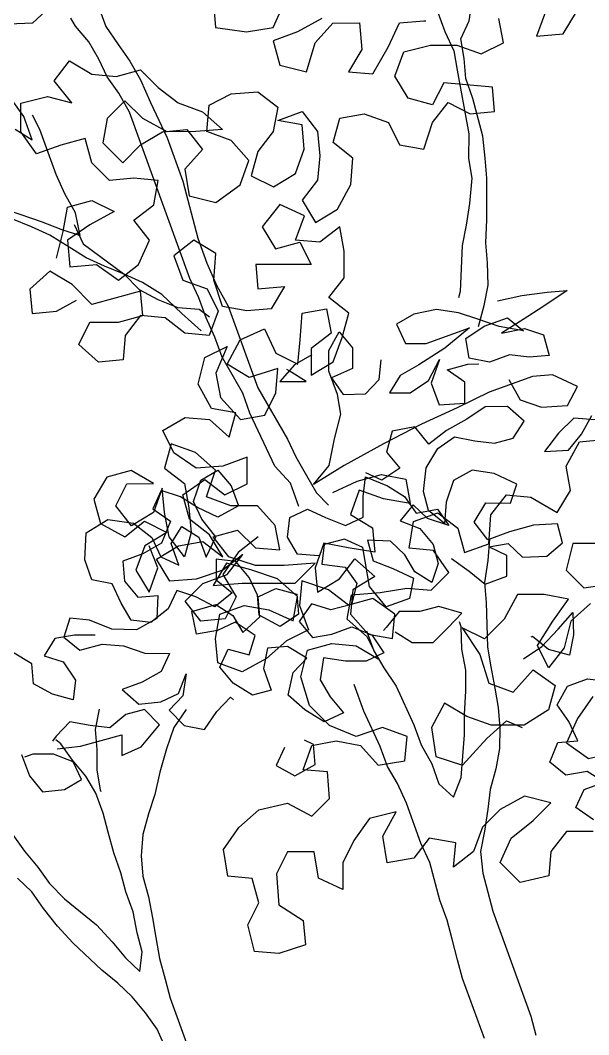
# Model space of a CAD drawing. Header units: millimetres. Extents: x 2622 to 2811, y 687 to 801.
# Drawn here: x 2709.485 to 2709.793, y 773.049 to 773.599 of the extents above; entities that cross this region are included whole.
import ezdxf

# ---------------------------------------------------------------- set-up
doc = ezdxf.new("R2010")
doc.units = ezdxf.units.MM
doc.layers.add('CHIOMA', color=94, linetype='Continuous')
doc.layers.add('tronco', color=36, linetype='Continuous')

msp = doc.modelspace()

# ---------------------------------------------------------------- linework, layer by layer
at = {"layer": 'CHIOMA'}
for p, q in [((2709.49147, 773.59804), (2709.50067, 773.6065)), ((2709.52713, 773.60689), (2709.53107, 773.59605)), ((2709.58946, 773.60862), (2709.59068, 773.5954)), ((2709.62193, 773.59542), (2709.62793, 773.60865)), ((2709.51464, 773.59622), (2709.51209, 773.60041)), ((2709.64837, 773.60026), (2709.63515, 773.59303)), ((2709.69044, 773.59789), (2709.70366, 773.5991)), ((2709.70366, 773.5991), (2709.70486, 773.59911)), ((2709.74694, 773.58712), (2709.74453, 773.60034)), ((2709.76977, 773.60397), (2709.76497, 773.59075)), ((2709.77939, 773.59196), (2709.7866, 773.60399)), ((2709.47841, 773.59739), (2709.49147, 773.59804)), ((2709.59068, 773.5954), (2709.60751, 773.59301)), ((2709.60751, 773.59301), (2709.62193, 773.59542)), ((2709.64477, 773.58703), (2709.65438, 773.59786)), ((2709.65438, 773.59786), (2709.6688, 773.59787)), ((2709.6688, 773.59787), (2709.67002, 773.58345)), ((2709.68444, 773.58466), (2709.69044, 773.59789)), ((2709.63515, 773.59303), (2709.62193, 773.58821)), ((2709.62193, 773.58821), (2709.62555, 773.57499)), ((2709.76497, 773.59075), (2709.77939, 773.59196)), ((2709.63998, 773.5714), (2709.64477, 773.58703)), ((2709.67002, 773.58345), (2709.66282, 773.57142)), ((2709.67604, 773.57023), (2709.68444, 773.58466)), ((2709.69286, 773.58227), (2709.70728, 773.58589)), ((2709.70728, 773.58589), (2709.7217, 773.5859)), ((2709.7217, 773.5859), (2709.73493, 773.5811)), ((2709.73493, 773.5811), (2709.74694, 773.58712)), ((2709.50295, 773.56647), (2709.51136, 773.57729)), ((2709.51136, 773.57729), (2709.52339, 773.57009)), ((2709.68806, 773.56904), (2709.69286, 773.58227)), ((2709.53661, 773.5689), (2709.54983, 773.57252)), ((2709.54983, 773.57252), (2709.55945, 773.56291)), ((2709.62555, 773.57499), (2709.63998, 773.5714)), ((2709.66282, 773.57142), (2709.67604, 773.57023)), ((2709.51258, 773.55446), (2709.50295, 773.56647)), ((2709.52339, 773.57009), (2709.53661, 773.5689)), ((2709.69529, 773.55703), (2709.68806, 773.56904)), ((2709.55945, 773.56291), (2709.57028, 773.55451)), ((2709.59912, 773.55934), (2709.61355, 773.56056)), ((2709.61355, 773.56056), (2709.62437, 773.55215)), ((2709.71451, 773.56546), (2709.70851, 773.55343)), ((2709.74096, 773.56308), (2709.71451, 773.56546)), ((2709.74217, 773.54986), (2709.74096, 773.56308)), ((2709.48643, 773.54711), (2709.4801, 773.55607)), ((2709.48494, 773.55443), (2709.49936, 773.55805)), ((2709.49936, 773.55805), (2709.51258, 773.55446)), ((2709.54143, 773.55568), (2709.53182, 773.54606)), ((2709.55105, 773.54608), (2709.54143, 773.55568)), ((2709.58711, 773.55332), (2709.59912, 773.55934)), ((2709.70851, 773.55343), (2709.69529, 773.55703)), ((2709.48495, 773.5388), (2709.48494, 773.55443)), ((2709.57028, 773.55451), (2709.5835, 773.54971)), ((2709.5835, 773.54971), (2709.59433, 773.54011)), ((2709.58592, 773.5389), (2709.58711, 773.55332)), ((2709.62437, 773.55215), (2709.62198, 773.53893)), ((2709.62438, 773.54494), (2709.6376, 773.54976)), ((2709.6376, 773.54976), (2709.64602, 773.53895)), ((2709.70852, 773.54382), (2709.71692, 773.55464)), ((2709.71692, 773.55464), (2709.72895, 773.54864)), ((2709.72895, 773.54864), (2709.74217, 773.54986)), ((2709.49102, 773.53446), (2709.48643, 773.54711)), ((2709.49513, 773.54004), (2709.49127, 773.54785)), ((2709.53182, 773.54606), (2709.52943, 773.53283)), ((2709.56428, 773.53888), (2709.55105, 773.54608)), ((2709.6376, 773.54255), (2709.62438, 773.54494)), ((2709.65444, 773.53295), (2709.65803, 773.54617)), ((2709.65803, 773.54617), (2709.67125, 773.54859)), ((2709.67125, 773.54859), (2709.68448, 773.54379)), ((2709.68448, 773.54379), (2709.6905, 773.53178)), ((2709.70372, 773.52939), (2709.70852, 773.54382)), ((2709.48174, 773.54029), (2709.49102, 773.53446)), ((2709.49338, 773.52679), (2709.48495, 773.5388)), ((2709.50399, 773.51563), (2709.49513, 773.54004)), ((2709.54987, 773.53165), (2709.56188, 773.53887)), ((2709.56188, 773.53887), (2709.5751, 773.54009)), ((2709.57991, 773.53889), (2709.56428, 773.53888)), ((2709.5751, 773.54009), (2709.58352, 773.52928)), ((2709.59433, 773.54011), (2709.57991, 773.53889)), ((2709.59915, 773.5341), (2709.58592, 773.5389)), ((2709.62198, 773.53893), (2709.61358, 773.5281)), ((2709.63882, 773.52933), (2709.6376, 773.54255)), ((2709.64602, 773.53895), (2709.64723, 773.52573)), ((2709.51981, 773.53523), (2709.50659, 773.53161)), ((2709.52343, 773.52201), (2709.51981, 773.53523)), ((2709.52943, 773.53283), (2709.54026, 773.52203)), ((2709.60877, 773.52329), (2709.59915, 773.5341)), ((2709.66526, 773.52455), (2709.65444, 773.53295)), ((2709.50659, 773.53161), (2709.49338, 773.52679)), ((2709.54026, 773.52203), (2709.54987, 773.53165)), ((2709.58352, 773.52928), (2709.57392, 773.51845)), ((2709.61358, 773.5281), (2709.60998, 773.51488)), ((2709.63402, 773.5161), (2709.63882, 773.52933)), ((2709.6905, 773.53178), (2709.70372, 773.52939)), ((2709.53305, 773.5124), (2709.52343, 773.52201)), ((2709.60398, 773.51006), (2709.60877, 773.52329)), ((2709.64723, 773.52573), (2709.64604, 773.51251)), ((2709.66408, 773.51012), (2709.66526, 773.52455)), ((2709.57392, 773.51845), (2709.57633, 773.50403)), ((2709.54628, 773.51362), (2709.53305, 773.5124)), ((2709.5595, 773.51243), (2709.54628, 773.51362)), ((2709.55711, 773.4992), (2709.5595, 773.51243)), ((2709.60998, 773.51488), (2709.62201, 773.50888)), ((2709.62201, 773.50888), (2709.63402, 773.5161)), ((2709.64604, 773.51251), (2709.63764, 773.50168)), ((2709.59076, 773.50044), (2709.60398, 773.51006)), ((2709.65688, 773.49689), (2709.66408, 773.51012)), ((2709.51023, 773.49796), (2709.52345, 773.50158)), ((2709.52345, 773.50158), (2709.53547, 773.49558)), ((2709.57633, 773.50403), (2709.59076, 773.50044)), ((2709.63764, 773.50168), (2709.64486, 773.48967)), ((2709.50784, 773.48473), (2709.51023, 773.49796)), ((2709.53547, 773.49558), (2709.52226, 773.48835)), ((2709.5463, 773.49078), (2709.55711, 773.4992)), ((2709.62562, 773.49927), (2709.61602, 773.48724)), ((2709.63885, 773.49327), (2709.62562, 773.49927)), ((2709.64486, 773.48967), (2709.65688, 773.49689)), ((2709.55472, 773.47997), (2709.5463, 773.49078)), ((2709.63405, 773.48004), (2709.63885, 773.49327)), ((2709.50424, 773.47031), (2709.50784, 773.48473)), ((2709.52226, 773.48835), (2709.51025, 773.47993)), ((2709.61602, 773.48724), (2709.62324, 773.47522)), ((2709.65809, 773.48728), (2709.64728, 773.47885)), ((2709.6605, 773.47406), (2709.65809, 773.48728)), ((2709.51025, 773.47993), (2709.51146, 773.46551)), ((2709.54872, 773.46674), (2709.55472, 773.47997)), ((2709.57876, 773.47999), (2709.56795, 773.47157)), ((2709.59079, 773.47279), (2709.57876, 773.47999)), ((2709.62324, 773.47522), (2709.63646, 773.47884)), ((2709.64728, 773.47885), (2709.63405, 773.48004)), ((2709.63646, 773.47884), (2709.64248, 773.46683)), ((2709.5896, 773.45837), (2709.59079, 773.47279)), ((2709.66052, 773.45963), (2709.6605, 773.47406)), ((2709.51146, 773.46551), (2709.52588, 773.46672)), ((2709.52588, 773.46672), (2709.53791, 773.45832)), ((2709.53791, 773.45832), (2709.54872, 773.46674)), ((2709.56795, 773.47157), (2709.57277, 773.45835)), ((2709.64248, 773.46683), (2709.61243, 773.4668)), ((2709.61243, 773.4668), (2709.61364, 773.45358)), ((2709.50065, 773.46309), (2709.48984, 773.45347)), ((2709.51267, 773.45589), (2709.50065, 773.46309)), ((2709.5235, 773.44508), (2709.51267, 773.45589)), ((2709.57277, 773.45835), (2709.586, 773.45355)), ((2709.59442, 773.44395), (2709.5896, 773.45837)), ((2709.65211, 773.44881), (2709.66052, 773.45963)), ((2709.48984, 773.45347), (2709.49105, 773.44024)), ((2709.54994, 773.45232), (2709.5235, 773.44508)), ((2709.55115, 773.4391), (2709.54994, 773.45232)), ((2709.586, 773.45355), (2709.59202, 773.44154)), ((2709.61364, 773.45358), (2709.62807, 773.45479)), ((2709.62807, 773.45479), (2709.62087, 773.44277)), ((2709.72347, 773.45207), (2709.72264, 773.44871)), ((2709.73644, 773.44451), (2709.73859, 773.45551)), ((2709.75699, 773.44992), (2709.77063, 773.4518)), ((2709.78155, 773.45269), (2709.7684, 773.44383)), ((2709.77063, 773.4518), (2709.78155, 773.45269)), ((2709.50427, 773.44146), (2709.51508, 773.44748)), ((2709.66294, 773.4404), (2709.65211, 773.44881)), ((2709.74368, 773.44713), (2709.75699, 773.44992)), ((2709.49105, 773.44024), (2709.50427, 773.44146)), ((2709.59202, 773.44154), (2709.58722, 773.42831)), ((2709.60764, 773.44155), (2709.59442, 773.44395)), ((2709.62087, 773.44277), (2709.60764, 773.44155)), ((2709.63651, 773.42595), (2709.6377, 773.44038)), ((2709.6377, 773.44038), (2709.65092, 773.4428)), ((2709.65092, 773.4428), (2709.65333, 773.42958)), ((2709.65934, 773.42718), (2709.66294, 773.4404)), ((2709.69824, 773.43985), (2709.68895, 773.43443)), ((2709.71065, 773.4423), (2709.69824, 773.43985)), ((2709.72256, 773.44049), (2709.71065, 773.4423)), ((2709.73299, 773.43711), (2709.72256, 773.44049)), ((2709.7334, 773.43317), (2709.73644, 773.44451)), ((2709.7684, 773.44383), (2709.75764, 773.43685)), ((2709.51631, 773.42344), (2709.52231, 773.43547)), ((2709.52231, 773.43547), (2709.53793, 773.43548)), ((2709.53793, 773.43548), (2709.55115, 773.4391)), ((2709.54995, 773.4391), (2709.54155, 773.42827)), ((2709.56317, 773.43791), (2709.54995, 773.4391)), ((2709.574, 773.4295), (2709.56317, 773.43791)), ((2709.68895, 773.43443), (2709.69379, 773.42391)), ((2709.74465, 773.43316), (2709.73299, 773.43711)), ((2709.73644, 773.43325), (2709.74909, 773.43784)), ((2709.75764, 773.43685), (2709.74596, 773.42955)), ((2709.74909, 773.43784), (2709.7578, 773.43077)), ((2709.54155, 773.42827), (2709.54036, 773.41505)), ((2709.58722, 773.42831), (2709.574, 773.4295)), ((2709.60405, 773.42592), (2709.61727, 773.43195)), ((2709.61727, 773.43195), (2709.62329, 773.41873)), ((2709.65333, 773.42958), (2709.64252, 773.42115)), ((2709.65222, 773.42008), (2709.65773, 773.43026)), ((2709.65773, 773.43026), (2709.66495, 773.42163)), ((2709.70505, 773.42391), (2709.72855, 773.43243)), ((2709.72855, 773.43243), (2709.71515, 773.42143)), ((2709.72657, 773.4266), (2709.73644, 773.43325)), ((2709.7578, 773.43077), (2709.74465, 773.43316)), ((2709.74596, 773.42955), (2709.75837, 773.43201)), ((2709.75837, 773.43201), (2709.7688, 773.42863)), ((2709.7688, 773.42863), (2709.77184, 773.41746)), ((2709.52713, 773.41383), (2709.51631, 773.42344)), ((2709.59685, 773.4127), (2709.60405, 773.42592)), ((2709.63532, 773.41273), (2709.63651, 773.42595)), ((2709.65455, 773.41395), (2709.65934, 773.42718)), ((2709.69379, 773.42391), (2709.70505, 773.42391)), ((2709.72837, 773.416), (2709.72657, 773.4266)), ((2709.58483, 773.41629), (2709.59684, 773.42231)), ((2709.59684, 773.42231), (2709.59085, 773.40788)), ((2709.62329, 773.41873), (2709.63532, 773.41273)), ((2709.64285, 773.4177), (2709.63356, 773.41228)), ((2709.64252, 773.42115), (2709.64253, 773.40673)), ((2709.65221, 773.40882), (2709.65222, 773.42008)), ((2709.66495, 773.42163), (2709.66495, 773.41037)), ((2709.71515, 773.42143), (2709.7011, 773.41224)), ((2709.75023, 773.4178), (2709.73938, 773.41386)), ((2709.76091, 773.41656), (2709.75023, 773.4178)), ((2709.77184, 773.41746), (2709.76091, 773.41656)), ((2709.54036, 773.41505), (2709.52713, 773.41383)), ((2709.58124, 773.40186), (2709.58483, 773.41629)), ((2709.60888, 773.40549), (2709.59685, 773.4127)), ((2709.63356, 773.41228), (2709.62559, 773.40325)), ((2709.64253, 773.40673), (2709.65455, 773.41395)), ((2709.6794, 773.40437), (2709.68064, 773.41505)), ((2709.7011, 773.41224), (2709.69091, 773.4065)), ((2709.70619, 773.40386), (2709.71227, 773.41527)), ((2709.71227, 773.41527), (2709.70775, 773.40238)), ((2709.71638, 773.4096), (2709.72755, 773.41264)), ((2709.72755, 773.41264), (2709.73363, 773.4128)), ((2709.73938, 773.41386), (2709.72837, 773.416)), ((2709.59085, 773.40788), (2709.59326, 773.39466)), ((2709.6245, 773.41032), (2709.60888, 773.40549)), ((2709.62331, 773.39709), (2709.6245, 773.41032)), ((2709.63061, 773.40916), (2709.62937, 773.40974)), ((2709.63989, 773.40332), (2709.63061, 773.40916)), ((2709.6568, 773.39617), (2709.65221, 773.40882)), ((2709.66495, 773.41037), (2709.65352, 773.40521)), ((2709.69091, 773.4065), (2709.68507, 773.39722)), ((2709.72598, 773.40286), (2709.71638, 773.4096)), ((2709.77364, 773.40686), (2709.76271, 773.40596)), ((2709.78719, 773.40052), (2709.77364, 773.40686)), ((2709.58846, 773.38865), (2709.58124, 773.40186)), ((2709.62559, 773.40325), (2709.63989, 773.40332)), ((2709.65352, 773.40521), (2709.65984, 773.39625)), ((2709.672, 773.39657), (2709.6794, 773.40437)), ((2709.69632, 773.39721), (2709.70619, 773.40386)), ((2709.70775, 773.40238), (2709.71201, 773.39063)), ((2709.72598, 773.3916), (2709.72598, 773.40286)), ((2709.76271, 773.40596), (2709.73921, 773.39743)), ((2709.74997, 773.40441), (2709.75605, 773.39331)), ((2709.61731, 773.38507), (2709.62331, 773.39709)), ((2709.65861, 773.38557), (2709.6568, 773.39617)), ((2709.65984, 773.39625), (2709.672, 773.39657)), ((2709.68507, 773.39722), (2709.69632, 773.39721)), ((2709.73921, 773.39743), (2709.72179, 773.38906)), ((2709.78168, 773.39034), (2709.78719, 773.40052)), ((2709.59326, 773.39466), (2709.60409, 773.38265)), ((2709.71201, 773.39063), (2709.72598, 773.3916)), ((2709.74914, 773.38978), (2709.73698, 773.38946)), ((2709.75818, 773.38181), (2709.74914, 773.38978)), ((2709.75605, 773.39331), (2709.76771, 773.38936)), ((2709.76771, 773.38936), (2709.78168, 773.39034)), ((2709.60168, 773.38626), (2709.58846, 773.38865)), ((2709.59809, 773.37303), (2709.60168, 773.38626)), ((2709.60409, 773.38265), (2709.61731, 773.38507)), ((2709.72179, 773.38906), (2709.70256, 773.38004)), ((2709.73698, 773.38946), (2709.72712, 773.38281)), ((2709.78939, 773.37472), (2709.7949, 773.38491)), ((2709.56203, 773.3766), (2709.57404, 773.38383)), ((2709.57404, 773.38383), (2709.58726, 773.38264)), ((2709.58726, 773.38264), (2709.59809, 773.37303)), ((2709.70256, 773.38004), (2709.68185, 773.36945)), ((2709.69894, 773.37872), (2709.68653, 773.37627)), ((2709.70649, 773.36919), (2709.69894, 773.37872)), ((2709.72712, 773.38281), (2709.71603, 773.37674)), ((2709.75234, 773.37253), (2709.75818, 773.38181)), ((2709.78521, 773.38343), (2709.7769, 773.37531)), ((2709.79679, 773.38252), (2709.78521, 773.38343)), ((2709.56805, 773.36459), (2709.56203, 773.3766)), ((2709.68653, 773.37627), (2709.68349, 773.36493)), ((2709.71603, 773.37674), (2709.70649, 773.36919)), ((2709.71142, 773.36688), (2709.72038, 773.37321)), ((2709.72038, 773.37321), (2709.73139, 773.37106)), ((2709.7769, 773.37531), (2709.76926, 773.36537)), ((2709.78232, 773.36602), (2709.78939, 773.37472)), ((2709.5665, 773.36948), (2709.5629, 773.35625)), ((2709.57973, 773.36468), (2709.5665, 773.36948)), ((2709.73139, 773.37106), (2709.74207, 773.36982)), ((2709.74207, 773.36982), (2709.75234, 773.37253)), ((2709.78102, 773.35734), (2709.78822, 773.37057)), ((2709.78822, 773.37057), (2709.80144, 773.37178)), ((2709.58008, 773.35619), (2709.56805, 773.36459)), ((2709.59055, 773.35507), (2709.57973, 773.36468)), ((2709.60772, 773.36222), (2709.5945, 773.3574)), ((2709.60773, 773.3478), (2709.60772, 773.36222)), ((2709.68349, 773.36493), (2709.69071, 773.3563)), ((2709.70501, 773.35637), (2709.71142, 773.36688)), ((2709.76926, 773.36537), (2709.78232, 773.36602)), ((2709.5945, 773.3574), (2709.58008, 773.35619)), ((2709.78343, 773.34412), (2709.78102, 773.35734)), ((2709.53166, 773.35141), (2709.52446, 773.33939)), ((2709.54488, 773.35503), (2709.53166, 773.35141)), ((2709.5569, 773.34783), (2709.54488, 773.35503)), ((2709.5629, 773.35625), (2709.57373, 773.34785)), ((2709.58259, 773.34979), (2709.59188, 773.35521)), ((2709.58576, 773.34065), (2709.59055, 773.35507)), ((2709.59188, 773.35521), (2709.5991, 773.34658)), ((2709.64002, 773.35222), (2709.64543, 773.34294)), ((2709.66749, 773.34913), (2709.68071, 773.35275)), ((2709.67074, 773.34087), (2709.67198, 773.35155)), ((2709.67198, 773.35155), (2709.68397, 773.34669)), ((2709.68085, 773.34965), (2709.67222, 773.35368)), ((2709.68071, 773.35275), (2709.69393, 773.35036)), ((2709.69071, 773.3563), (2709.68085, 773.34965)), ((2709.70352, 773.34356), (2709.70501, 773.35637)), ((2709.72998, 773.35521), (2709.71979, 773.34946)), ((2709.74189, 773.35339), (2709.72998, 773.35521)), ((2709.75421, 773.34763), (2709.74189, 773.35339)), ((2709.53648, 773.33579), (2709.54248, 773.34782)), ((2709.54248, 773.34782), (2709.5569, 773.34783)), ((2709.57288, 773.34175), (2709.58489, 773.35018)), ((2709.57373, 773.34785), (2709.57615, 773.33463)), ((2709.57864, 773.33813), (2709.58259, 773.34979)), ((2709.58489, 773.35018), (2709.59572, 773.34178)), ((2709.59572, 773.34178), (2709.60773, 773.3478)), ((2709.5991, 773.34658), (2709.60304, 773.33573)), ((2709.6359, 773.33538), (2709.63131, 773.34804)), ((2709.65427, 773.34311), (2709.66749, 773.34913)), ((2709.68397, 773.34669), (2709.69325, 773.34085)), ((2709.69393, 773.35036), (2709.69635, 773.33714)), ((2709.71979, 773.34946), (2709.71584, 773.3378)), ((2709.75084, 773.3372), (2709.75421, 773.34763)), ((2709.56114, 773.34406), (2709.55654, 773.3342)), ((2709.56171, 773.34543), (2709.55692, 773.3322)), ((2709.57157, 773.34068), (2709.56114, 773.34406)), ((2709.56293, 773.33221), (2709.56171, 773.34543)), ((2709.58085, 773.33484), (2709.57157, 773.34068)), ((2709.5765, 773.32854), (2709.57288, 773.34175)), ((2709.59898, 773.33585), (2709.58576, 773.34065)), ((2709.64543, 773.34294), (2709.652, 773.33611)), ((2709.66869, 773.34433), (2709.6639, 773.3311)), ((2709.68192, 773.33953), (2709.66869, 773.34433)), ((2709.67073, 773.32961), (2709.67074, 773.34087)), ((2709.69325, 773.34085), (2709.69957, 773.33189)), ((2709.70622, 773.33329), (2709.70352, 773.34356)), ((2709.74017, 773.33086), (2709.74858, 773.34168)), ((2709.74858, 773.34168), (2709.7618, 773.34049)), ((2709.7618, 773.34049), (2709.77623, 773.33209)), ((2709.77623, 773.33209), (2709.78343, 773.34412)), ((2709.52446, 773.33939), (2709.52807, 773.32617)), ((2709.5449, 773.32498), (2709.53648, 773.33579)), ((2709.57615, 773.33463), (2709.57736, 773.32141)), ((2709.58315, 773.32852), (2709.57864, 773.33813)), ((2709.59194, 773.32966), (2709.58085, 773.33484)), ((2709.60304, 773.33573), (2709.59194, 773.32966)), ((2709.61341, 773.33586), (2709.59898, 773.33585)), ((2709.62303, 773.32505), (2709.61341, 773.33586)), ((2709.69635, 773.33714), (2709.68192, 773.33953)), ((2709.69793, 773.33641), (2709.69086, 773.32771)), ((2709.70573, 773.32901), (2709.69793, 773.33641)), ((2709.71584, 773.3378), (2709.71493, 773.32622)), ((2709.73103, 773.32695), (2709.73745, 773.33746)), ((2709.73745, 773.33746), (2709.75084, 773.3372)), ((2709.55692, 773.3322), (2709.5449, 773.32498)), ((2709.55654, 773.3342), (2709.56614, 773.32746)), ((2709.56534, 773.31899), (2709.56293, 773.33221)), ((2709.62965, 773.31879), (2709.63088, 773.32947)), ((2709.63088, 773.32947), (2709.6405, 773.33398)), ((2709.6405, 773.33398), (2709.65036, 773.32938)), ((2709.65036, 773.32938), (2709.66112, 773.3251)), ((2709.66112, 773.3251), (2709.67073, 773.32961)), ((2709.6639, 773.3311), (2709.67592, 773.3239)), ((2709.69811, 773.32721), (2709.71132, 773.33203)), ((2709.69957, 773.33189), (2709.71107, 773.33402)), ((2709.71739, 773.32506), (2709.70573, 773.32901)), ((2709.71493, 773.32622), (2709.70622, 773.33329)), ((2709.71107, 773.33402), (2709.71739, 773.32506)), ((2709.71132, 773.33203), (2709.72215, 773.32363)), ((2709.73899, 773.31523), (2709.74017, 773.33086)), ((2709.52038, 773.32108), (2709.53205, 773.32838)), ((2709.52807, 773.32617), (2709.5413, 773.31897)), ((2709.53205, 773.32838), (2709.5461, 773.32632)), ((2709.5413, 773.31897), (2709.55211, 773.32739)), ((2709.5461, 773.32632), (2709.55603, 773.31867)), ((2709.55211, 773.32739), (2709.56414, 773.32139)), ((2709.56614, 773.32746), (2709.56129, 773.31547)), ((2709.56647, 773.3153), (2709.5723, 773.32458)), ((2709.5723, 773.32458), (2709.58158, 773.31874)), ((2709.58732, 773.32013), (2709.5765, 773.32854)), ((2709.5907, 773.31898), (2709.58315, 773.32852)), ((2709.62545, 773.31183), (2709.62303, 773.32505)), ((2709.67592, 773.3239), (2709.67714, 773.31068)), ((2709.69086, 773.32771), (2709.70162, 773.32343)), ((2709.69571, 773.31279), (2709.69811, 773.32721)), ((2709.72215, 773.32363), (2709.72577, 773.31041)), ((2709.73858, 773.31741), (2709.73103, 773.32695)), ((2709.76332, 773.32536), (2709.75033, 773.32168)), ((2709.77638, 773.32601), (2709.76332, 773.32536)), ((2709.77909, 773.31574), (2709.77638, 773.32601)), ((2709.51955, 773.30646), (2709.52038, 773.32108)), ((2709.56414, 773.32139), (2709.55213, 773.31417)), ((2709.55603, 773.31867), (2709.56087, 773.30815)), ((2709.57377, 773.30818), (2709.56534, 773.31899)), ((2709.57736, 773.32141), (2709.57377, 773.30818)), ((2709.58158, 773.31874), (2709.58552, 773.30789)), ((2709.58552, 773.30789), (2709.5907, 773.31898)), ((2709.59454, 773.30812), (2709.58732, 773.32013)), ((2709.58938, 773.31901), (2709.6026, 773.32263)), ((2709.59781, 773.3082), (2709.58938, 773.31901)), ((2709.6026, 773.32263), (2709.61223, 773.31302)), ((2709.61377, 773.31895), (2709.60296, 773.31053)), ((2709.63506, 773.30951), (2709.62965, 773.31879)), ((2709.70162, 773.32343), (2709.70884, 773.3148)), ((2709.75033, 773.32168), (2709.73858, 773.31741)), ((2709.55213, 773.31417), (2709.54733, 773.30094)), ((2709.56129, 773.31547), (2709.5511, 773.30972)), ((2709.55935, 773.30216), (2709.55453, 773.31417)), ((2709.55848, 773.30688), (2709.5705, 773.31411)), ((2709.57073, 773.30355), (2709.56647, 773.3153)), ((2709.5705, 773.31411), (2709.58372, 773.31652)), ((2709.58372, 773.31652), (2709.59454, 773.30812)), ((2709.61223, 773.31302), (2709.62545, 773.31183)), ((2709.64949, 773.31546), (2709.64469, 773.30223)), ((2709.64952, 773.31475), (2709.64829, 773.30407)), ((2709.66271, 773.31307), (2709.64949, 773.31546)), ((2709.6607, 773.31779), (2709.64952, 773.31475)), ((2709.67056, 773.31318), (2709.6607, 773.31779)), ((2709.67714, 773.31068), (2709.66271, 773.31307)), ((2709.67416, 773.29198), (2709.67056, 773.31318)), ((2709.67319, 773.3172), (2709.67622, 773.30603)), ((2709.68567, 773.31662), (2709.67319, 773.3172)), ((2709.69347, 773.30922), (2709.68567, 773.31662)), ((2709.70894, 773.3116), (2709.69571, 773.31279)), ((2709.70884, 773.3148), (2709.71155, 773.30453)), ((2709.72577, 773.31041), (2709.73899, 773.31523)), ((2709.73949, 773.31774), (2709.73858, 773.30615)), ((2709.73899, 773.31347), (2709.74959, 773.31527)), ((2709.74885, 773.30886), (2709.73899, 773.31347)), ((2709.74959, 773.31527), (2709.75739, 773.30787)), ((2709.77045, 773.30852), (2709.77909, 773.31574)), ((2709.78466, 773.31527), (2709.78107, 773.30084)), ((2709.80029, 773.31529), (2709.78466, 773.31527)), ((2709.5511, 773.30972), (2709.54025, 773.30579)), ((2709.56087, 773.30815), (2709.57073, 773.30355)), ((2709.60296, 773.31053), (2709.59455, 773.2985)), ((2709.60536, 773.30933), (2709.59455, 773.30091)), ((2709.59696, 773.2985), (2709.60536, 773.30933)), ((2709.61224, 773.30341), (2709.59781, 773.3082)), ((2709.64665, 773.30859), (2709.63506, 773.30951)), ((2709.65792, 773.29624), (2709.66632, 773.30706)), ((2709.66632, 773.30706), (2709.67715, 773.29746)), ((2709.69889, 773.29994), (2709.69347, 773.30922)), ((2709.71736, 773.29958), (2709.70894, 773.3116)), ((2709.71878, 773.30715), (2709.72839, 773.30041)), ((2709.74884, 773.2976), (2709.74885, 773.30886)), ((2709.75739, 773.30787), (2709.77045, 773.30852)), ((2709.52349, 773.29561), (2709.51955, 773.30646)), ((2709.54025, 773.30579), (2709.54115, 773.29486)), ((2709.55455, 773.28893), (2709.55935, 773.30216)), ((2709.56571, 773.29487), (2709.55848, 773.30688)), ((2709.59661, 773.30459), (2709.58941, 773.29257)), ((2709.59102, 773.30682), (2709.59102, 773.29557)), ((2709.6017, 773.30558), (2709.59102, 773.30682)), ((2709.60983, 773.301), (2709.59661, 773.30459)), ((2709.60893, 773.29695), (2709.6017, 773.30558)), ((2709.62786, 773.30342), (2709.61224, 773.30341)), ((2709.64469, 773.30464), (2709.62786, 773.30342)), ((2709.63388, 773.29381), (2709.64469, 773.30464)), ((2709.64469, 773.30223), (2709.64591, 773.28901)), ((2709.64829, 773.30407), (2709.6611, 773.30259)), ((2709.6611, 773.30259), (2709.66742, 773.29363)), ((2709.67622, 773.30603), (2709.68698, 773.30175)), ((2709.68698, 773.30175), (2709.69807, 773.29657)), ((2709.71155, 773.30453), (2709.70817, 773.2941)), ((2709.73858, 773.30615), (2709.73676, 773.29424)), ((2709.54733, 773.30094), (2709.55455, 773.28893)), ((2709.58013, 773.29608), (2709.56571, 773.29487)), ((2709.59455, 773.30091), (2709.58013, 773.29608)), ((2709.58374, 773.29368), (2709.59696, 773.2985)), ((2709.59455, 773.2985), (2709.60178, 773.28649)), ((2709.61344, 773.28734), (2709.60893, 773.29695)), ((2709.62426, 773.29621), (2709.60983, 773.301)), ((2709.63509, 773.2866), (2709.62426, 773.29621)), ((2709.64591, 773.28901), (2709.65792, 773.29624)), ((2709.67715, 773.29746), (2709.66514, 773.29023)), ((2709.69807, 773.29657), (2709.69592, 773.28556)), ((2709.70817, 773.2941), (2709.69889, 773.29994)), ((2709.70776, 773.28996), (2709.71736, 773.29958)), ((2709.72839, 773.30041), (2709.73709, 773.29334)), ((2709.73709, 773.29334), (2709.74884, 773.2976)), ((2709.78107, 773.30084), (2709.79069, 773.29124)), ((2709.53449, 773.29347), (2709.52349, 773.29561)), ((2709.53933, 773.28295), (2709.53449, 773.29347)), ((2709.54115, 773.29486), (2709.54837, 773.28623)), ((2709.57413, 773.28406), (2709.58374, 773.29368)), ((2709.58941, 773.29257), (2709.60503, 773.29378)), ((2709.59102, 773.29557), (2709.59972, 773.2885)), ((2709.60503, 773.29378), (2709.63388, 773.29381)), ((2709.61377, 773.28643), (2709.62338, 773.29095)), ((2709.62338, 773.29095), (2709.63472, 773.2879)), ((2709.63749, 773.29502), (2709.6363, 773.28179)), ((2709.65191, 773.29022), (2709.63749, 773.29502)), ((2709.66742, 773.29363), (2709.66437, 773.28229)), ((2709.68327, 773.28097), (2709.67416, 773.29198)), ((2709.68011, 773.28873), (2709.69453, 773.29115)), ((2709.69453, 773.29115), (2709.70776, 773.28996)), ((2709.73676, 773.29424), (2709.73766, 773.28332)), ((2709.79069, 773.29124), (2709.80752, 773.29366)), ((2709.54837, 773.28623), (2709.5593, 773.28712)), ((2709.5593, 773.28712), (2709.55872, 773.27464)), ((2709.56957, 773.28983), (2709.56496, 773.27997)), ((2709.58, 773.28645), (2709.56957, 773.28983)), ((2709.59019, 773.28094), (2709.58, 773.28645)), ((2709.59972, 773.2885), (2709.59019, 773.28094)), ((2709.60178, 773.28649), (2709.59578, 773.27446)), ((2709.61434, 773.27641), (2709.61344, 773.28734)), ((2709.61467, 773.27551), (2709.61377, 773.28643)), ((2709.6327, 773.27338), (2709.63509, 773.2866)), ((2709.63472, 773.2879), (2709.63562, 773.27697)), ((2709.66274, 773.28182), (2709.65191, 773.29022)), ((2709.66209, 773.27429), (2709.66449, 773.28751)), ((2709.67596, 773.28544), (2709.66274, 773.28182)), ((2709.66514, 773.29023), (2709.66395, 773.27701)), ((2709.66449, 773.28751), (2709.68011, 773.28873)), ((2709.68799, 773.27703), (2709.67596, 773.28544)), ((2709.69592, 773.28556), (2709.68327, 773.28097)), ((2709.75464, 773.2876), (2709.74744, 773.27437)), ((2709.76906, 773.28761), (2709.75464, 773.2876)), ((2709.78229, 773.28522), (2709.76906, 773.28761)), ((2709.77388, 773.27319), (2709.78229, 773.28522)), ((2709.54475, 773.27366), (2709.53933, 773.28295)), ((2709.56496, 773.27997), (2709.55543, 773.27242)), ((2709.58256, 773.27325), (2709.57413, 773.28406)), ((2709.57778, 773.27849), (2709.59076, 773.28218)), ((2709.59076, 773.28218), (2709.60004, 773.27634)), ((2709.59303, 773.27695), (2709.60625, 773.28177)), ((2709.60625, 773.28177), (2709.61947, 773.27937)), ((2709.64277, 773.28264), (2709.63603, 773.27303)), ((2709.6363, 773.28179), (2709.64112, 773.26857)), ((2709.6532, 773.27926), (2709.64277, 773.28264)), ((2709.66437, 773.28229), (2709.6532, 773.27926)), ((2709.71186, 773.28111), (2709.70159, 773.27841)), ((2709.72443, 773.27749), (2709.71186, 773.28111)), ((2709.79431, 773.28283), (2709.7835, 773.2732)), ((2709.51156, 773.27491), (2709.50819, 773.26448)), ((2709.52224, 773.27367), (2709.51156, 773.27491)), ((2709.55872, 773.27464), (2709.54762, 773.26856)), ((2709.58024, 773.26608), (2709.57778, 773.27849)), ((2709.59578, 773.27446), (2709.58256, 773.27325)), ((2709.59064, 773.26372), (2709.59303, 773.27695)), ((2709.60004, 773.27634), (2709.60546, 773.26705)), ((2709.60546, 773.26705), (2709.61467, 773.27551)), ((2709.62575, 773.27032), (2709.61434, 773.27641)), ((2709.61947, 773.27937), (2709.6327, 773.27338)), ((2709.63562, 773.27697), (2709.62575, 773.27032)), ((2709.67292, 773.26468), (2709.66209, 773.27429)), ((2709.66395, 773.27701), (2709.67357, 773.2662)), ((2709.69033, 773.27842), (2709.68326, 773.26971)), ((2709.6868, 773.26381), (2709.68799, 773.27703)), ((2709.70159, 773.27841), (2709.69033, 773.27842)), ((2709.71703, 773.26969), (2709.72443, 773.27749)), ((2709.74744, 773.27437), (2709.73663, 773.26354)), ((2709.77667, 773.26883), (2709.78465, 773.27786)), ((2709.78465, 773.27786), (2709.78497, 773.26571)), ((2709.53423, 773.26882), (2709.52224, 773.27367)), ((2709.54762, 773.26856), (2709.53423, 773.26882)), ((2709.55543, 773.27242), (2709.54475, 773.27366)), ((2709.60136, 773.27272), (2709.59174, 773.26821)), ((2709.6122, 773.2654), (2709.60136, 773.27272)), ((2709.64112, 773.26857), (2709.6291, 773.26255)), ((2709.63603, 773.27303), (2709.64325, 773.2644)), ((2709.65385, 773.2662), (2709.6647, 773.27013)), ((2709.6647, 773.27013), (2709.67546, 773.26586)), ((2709.68326, 773.26971), (2709.68178, 773.26815)), ((2709.70873, 773.26156), (2709.71703, 773.26969)), ((2709.72401, 773.27018), (2709.72303, 773.27289)), ((2709.7246, 773.26954), (2709.73423, 773.25512)), ((2709.73663, 773.26354), (2709.7246, 773.26954)), ((2709.76548, 773.25996), (2709.77388, 773.27319)), ((2709.76779, 773.25947), (2709.77667, 773.26883)), ((2709.7835, 773.2732), (2709.77991, 773.25877)), ((2709.50334, 773.26374), (2709.4975, 773.25446)), ((2709.51394, 773.26555), (2709.50334, 773.26374)), ((2709.50819, 773.26448), (2709.51689, 773.25741)), ((2709.52519, 773.26554), (2709.51394, 773.26555)), ((2709.59174, 773.26821), (2709.58024, 773.26608)), ((2709.59185, 773.2505), (2709.59064, 773.26372)), ((2709.60882, 773.25497), (2709.6122, 773.2654)), ((2709.64325, 773.2644), (2709.65385, 773.2662)), ((2709.67266, 773.26791), (2709.6766, 773.25706)), ((2709.67894, 773.25267), (2709.67292, 773.26468)), ((2709.67357, 773.2662), (2709.6868, 773.26381)), ((2709.67546, 773.26586), (2709.6821, 773.25599)), ((2709.68819, 773.26741), (2709.69747, 773.26157)), ((2709.76279, 773.26482), (2709.76188, 773.26449)), ((2709.77149, 773.25774), (2709.76279, 773.26482)), ((2709.78497, 773.26571), (2709.78283, 773.2547)), ((2709.51689, 773.25741), (2709.52897, 773.26077)), ((2709.52897, 773.26077), (2709.54055, 773.25986)), ((2709.54055, 773.25986), (2709.55222, 773.25591)), ((2709.59288, 773.24816), (2709.59748, 773.25802)), ((2709.59748, 773.25802), (2709.60882, 773.25497)), ((2709.61876, 773.25858), (2709.61662, 773.24757)), ((2709.6291, 773.26255), (2709.61829, 773.25293)), ((2709.62969, 773.25948), (2709.61876, 773.25858)), ((2709.6402, 773.25306), (2709.62969, 773.25948)), ((2709.63688, 773.24302), (2709.64047, 773.25744)), ((2709.64047, 773.25744), (2709.65369, 773.26106)), ((2709.65369, 773.26106), (2709.66692, 773.25987)), ((2709.66692, 773.25987), (2709.67894, 773.25267)), ((2709.69747, 773.26157), (2709.70873, 773.26156)), ((2709.75793, 773.25282), (2709.76779, 773.25947)), ((2709.7715, 773.24795), (2709.76548, 773.25996)), ((2709.78283, 773.2547), (2709.77149, 773.25774)), ((2709.77991, 773.25877), (2709.7715, 773.24795)), ((2709.49092, 773.25003), (2709.48041, 773.25645)), ((2709.4975, 773.25446), (2709.50793, 773.25109)), ((2709.55222, 773.25591), (2709.56561, 773.25565)), ((2709.56561, 773.25565), (2709.561, 773.2458)), ((2709.61829, 773.25293), (2709.60508, 773.2457)), ((2709.6328, 773.24526), (2709.6402, 773.25306)), ((2709.64932, 773.2533), (2709.64751, 773.24139)), ((2709.66123, 773.25149), (2709.64932, 773.2533)), ((2709.6821, 773.25599), (2709.67249, 773.25148)), ((2709.6766, 773.25706), (2709.68202, 773.24778)), ((2709.73423, 773.25512), (2709.73905, 773.2395)), ((2709.49182, 773.2391), (2709.49092, 773.25003)), ((2709.50793, 773.25109), (2709.51458, 773.24123)), ((2709.60508, 773.2457), (2709.59185, 773.2505)), ((2709.6001, 773.23953), (2709.59288, 773.24816)), ((2709.61662, 773.24757), (2709.62089, 773.23582)), ((2709.67249, 773.25148), (2709.66123, 773.25149)), ((2709.75228, 773.23471), (2709.76309, 773.24674)), ((2709.76309, 773.24674), (2709.77512, 773.23833)), ((2709.51458, 773.24123), (2709.51334, 773.23055)), ((2709.561, 773.2458), (2709.55081, 773.24005)), ((2709.57044, 773.23388), (2709.57472, 773.24464)), ((2709.57472, 773.24464), (2709.5729, 773.23273)), ((2709.63009, 773.23302), (2709.6328, 773.24526)), ((2709.6417, 773.22739), (2709.63688, 773.24302)), ((2709.64751, 773.24139), (2709.65292, 773.2321)), ((2709.78175, 773.23794), (2709.79259, 773.24188)), ((2709.79259, 773.24188), (2709.80327, 773.24064)), ((2709.502, 773.23359), (2709.49182, 773.2391)), ((2709.55081, 773.24005), (2709.53996, 773.23612)), ((2709.53996, 773.23612), (2709.54899, 773.22814)), ((2709.61061, 773.23312), (2709.6001, 773.23953)), ((2709.62089, 773.23582), (2709.61061, 773.23312)), ((2709.73905, 773.2395), (2709.75228, 773.23471)), ((2709.77512, 773.23833), (2709.77152, 773.22511)), ((2709.77624, 773.22775), (2709.78175, 773.23794)), ((2709.51334, 773.23055), (2709.502, 773.23359)), ((2709.56083, 773.22937), (2709.57044, 773.23388)), ((2709.5729, 773.23273), (2709.56551, 773.22493)), ((2709.59138, 773.22409), (2709.59878, 773.23189)), ((2709.59878, 773.23189), (2709.60034, 773.23041)), ((2709.63912, 773.22505), (2709.63009, 773.23302)), ((2709.65292, 773.2321), (2709.66015, 773.22347)), ((2709.79556, 773.23234), (2709.78715, 773.22031)), ((2709.52747, 773.22544), (2709.52532, 773.21444)), ((2709.55211, 773.22518), (2709.54184, 773.22248)), ((2709.54899, 773.22814), (2709.56083, 773.22937)), ((2709.56024, 773.21688), (2709.55211, 773.22518)), ((2709.56551, 773.22493), (2709.57363, 773.21663)), ((2709.57463, 773.22517), (2709.56788, 773.21556)), ((2709.64963, 773.21863), (2709.63912, 773.22505)), ((2709.65253, 773.21659), (2709.6417, 773.22739)), ((2709.71502, 773.22866), (2709.70782, 773.21543)), ((2709.72705, 773.22146), (2709.71502, 773.22866)), ((2709.77152, 773.22511), (2709.75831, 773.21668)), ((2709.78256, 773.2188), (2709.77624, 773.22775)), ((2709.54184, 773.22248), (2709.53321, 773.21525)), ((2709.58464, 773.21448), (2709.59138, 773.22409)), ((2709.66015, 773.22347), (2709.64963, 773.21863)), ((2709.74028, 773.21667), (2709.72705, 773.22146)), ((2709.73788, 773.20945), (2709.74869, 773.21908)), ((2709.74869, 773.21908), (2709.75711, 773.21548)), ((2709.78715, 773.22031), (2709.78115, 773.20709)), ((2709.51153, 773.21864), (2709.50413, 773.21084)), ((2709.52253, 773.21649), (2709.51153, 773.21864)), ((2709.53321, 773.21525), (2709.52253, 773.21649)), ((2709.52532, 773.21444), (2709.52622, 773.20351)), ((2709.55021, 773.20506), (2709.56024, 773.21688)), ((2709.56788, 773.21556), (2709.56393, 773.2039)), ((2709.57363, 773.21663), (2709.58464, 773.21448)), ((2709.66696, 773.21059), (2709.65253, 773.21659)), ((2709.68138, 773.21541), (2709.66696, 773.21059)), ((2709.69461, 773.21061), (2709.68138, 773.21541)), ((2709.70782, 773.21543), (2709.71024, 773.19981)), ((2709.75831, 773.21668), (2709.74028, 773.21667)), ((2709.7874, 773.20828), (2709.78256, 773.2188)), ((2709.50413, 773.21084), (2709.50207, 773.20804)), ((2709.50667, 773.20664), (2709.50388, 773.2087)), ((2709.51735, 773.2054), (2709.5397, 773.21147)), ((2709.5397, 773.21147), (2709.53969, 773.20022)), ((2709.64387, 773.20631), (2709.63894, 773.20862)), ((2709.64292, 773.20576), (2709.65614, 773.20817)), ((2709.65614, 773.20817), (2709.66937, 773.20578)), ((2709.69342, 773.19739), (2709.69461, 773.21061)), ((2709.72467, 773.19502), (2709.73788, 773.20945)), ((2709.77647, 773.20738), (2709.7874, 773.20828)), ((2709.50462, 773.20385), (2709.51735, 773.2054)), ((2709.51299, 773.19768), (2709.50667, 773.20664)), ((2709.52622, 773.20351), (2709.52621, 773.19225)), ((2709.53969, 773.20022), (2709.55021, 773.20506)), ((2709.6281, 773.20468), (2709.62349, 773.19482)), ((2709.63813, 773.19253), (2709.64292, 773.20576)), ((2709.64477, 773.19538), (2709.64387, 773.20631)), ((2709.66937, 773.20578), (2709.67899, 773.19497)), ((2709.77219, 773.19662), (2709.77647, 773.20738)), ((2709.78115, 773.20709), (2709.79318, 773.19868)), ((2709.48522, 773.20091), (2709.48949, 773.18916)), ((2709.4913, 773.20107), (2709.48678, 773.19943)), ((2709.50256, 773.20106), (2709.4913, 773.20107)), ((2709.51332, 773.19678), (2709.50256, 773.20106)), ((2709.52022, 773.18905), (2709.51299, 773.19768)), ((2709.67899, 773.19497), (2709.69342, 773.19739)), ((2709.71024, 773.19981), (2709.72467, 773.19502)), ((2709.79318, 773.19868), (2709.80881, 773.2023)), ((2709.51783, 773.18717), (2709.51332, 773.19678)), ((2709.62349, 773.19482), (2709.63367, 773.18931)), ((2709.63367, 773.18931), (2709.64477, 773.19538)), ((2709.65135, 773.19134), (2709.63813, 773.19253)), ((2709.7809, 773.18955), (2709.77219, 773.19662)), ((2709.7924, 773.19168), (2709.7809, 773.18955)), ((2709.80168, 773.18584), (2709.7924, 773.19168)), ((2709.48949, 773.18916), (2709.49671, 773.18052)), ((2709.50854, 773.18175), (2709.51783, 773.18717)), ((2709.65257, 773.17692), (2709.65135, 773.19134)), ((2709.49671, 773.18052), (2709.50854, 773.18175)), ((2709.78623, 773.17205), (2709.79083, 773.1819)), ((2709.79083, 773.1819), (2709.80168, 773.18584)), ((2709.64296, 773.16729), (2709.65257, 773.17692)), ((2709.75834, 773.17822), (2709.74513, 773.17099)), ((2709.77277, 773.17462), (2709.75834, 773.17822)), ((2709.6033, 773.16125), (2709.61411, 773.17087)), ((2709.61411, 773.17087), (2709.62973, 773.17449)), ((2709.62973, 773.17449), (2709.64296, 773.16729)), ((2709.68863, 773.16974), (2709.67421, 773.16612)), ((2709.68143, 773.15651), (2709.68863, 773.16974)), ((2709.74513, 773.17099), (2709.73552, 773.16137)), ((2709.76316, 773.165), (2709.77277, 773.17462)), ((2709.79583, 773.1653), (2709.78623, 773.17205)), ((2709.67421, 773.16612), (2709.66581, 773.15409)), ((2709.75115, 773.15537), (2709.76316, 773.165)), ((2709.5949, 773.14922), (2709.6033, 773.16125)), ((2709.73552, 773.16137), (2709.73072, 773.14814)), ((2709.7812, 773.15901), (2709.77279, 773.14818)), ((2709.79562, 773.15902), (2709.7812, 773.15901)), ((2709.66581, 773.15409), (2709.65981, 773.14207)), ((2709.68385, 773.14209), (2709.68143, 773.15651)), ((2709.70668, 773.15533), (2709.69827, 773.14451)), ((2709.7211, 773.15294), (2709.70668, 773.15533)), ((2709.71991, 773.13972), (2709.7211, 773.15294)), ((2709.74515, 773.14215), (2709.75115, 773.15537)), ((2709.59731, 773.1348), (2709.5949, 773.14922)), ((2709.62976, 773.14805), (2709.62376, 773.13602)), ((2709.64418, 773.14806), (2709.62976, 773.14805)), ((2709.6466, 773.13364), (2709.64418, 773.14806)), ((2709.73072, 773.14814), (2709.71991, 773.13972)), ((2709.77279, 773.14818), (2709.7716, 773.13496)), ((2709.65981, 773.14207), (2709.65982, 773.12764)), ((2709.69827, 773.14451), (2709.68385, 773.14209)), ((2709.75598, 773.13134), (2709.74515, 773.14215)), ((2709.61054, 773.13361), (2709.59731, 773.1348)), ((2709.61415, 773.12039), (2709.61054, 773.13361)), ((2709.62376, 773.13602), (2709.62497, 773.1192)), ((2709.65982, 773.12764), (2709.6466, 773.13364)), ((2709.7716, 773.13496), (2709.75598, 773.13134)), ((2709.60816, 773.10836), (2709.61415, 773.12039)), ((2709.62497, 773.1192), (2709.6382, 773.1108)), ((2709.6382, 773.1108), (2709.63942, 773.09757)), ((2709.61177, 773.09394), (2709.60816, 773.10836)), ((2709.625, 773.09275), (2709.61177, 773.09394)), ((2709.63942, 773.09757), (2709.625, 773.09275))]:
    msp.add_line(p, q, dxfattribs=at)
at = {"layer": 'tronco'}
for p, q in [((2709.72841, 773.59913), (2709.73022, 773.61104)), ((2709.71124, 773.60415), (2709.71518, 773.5933)), ((2709.7238, 773.58927), (2709.72841, 773.59913)), ((2709.52186, 773.58759), (2709.51464, 773.59622)), ((2709.53107, 773.59605), (2709.53771, 773.58618)), ((2709.71518, 773.5933), (2709.72002, 773.58279)), ((2709.7256, 773.57867), (2709.7238, 773.58927)), ((2709.52728, 773.5783), (2709.52186, 773.58759)), ((2709.53771, 773.58618), (2709.54404, 773.57723)), ((2709.72002, 773.58279), (2709.72182, 773.57219)), ((2709.53179, 773.56869), (2709.52728, 773.5783)), ((2709.54404, 773.57723), (2709.54978, 773.56703)), ((2709.7265, 773.56775), (2709.7256, 773.57867)), ((2709.72182, 773.57219), (2709.7282, 773.53768)), ((2709.53811, 773.55973), (2709.53179, 773.56869)), ((2709.54978, 773.56703), (2709.55528, 773.55471)), ((2709.73043, 773.5569), (2709.7265, 773.56775)), ((2709.54385, 773.54954), (2709.53811, 773.55973)), ((2709.73584, 773.53636), (2709.73043, 773.5569)), ((2709.57666, 773.45915), (2709.54385, 773.54954)), ((2709.55528, 773.55471), (2709.5643, 773.53548)), ((2709.5643, 773.53548), (2709.57283, 773.51198)), ((2709.7282, 773.53768), (2709.72795, 773.52429)), ((2709.73707, 773.52453), (2709.73584, 773.53636)), ((2709.72795, 773.52429), (2709.72975, 773.51369)), ((2709.73797, 773.5136), (2709.73707, 773.52453)), ((2709.50883, 773.50511), (2709.50399, 773.51563)), ((2709.57283, 773.51198), (2709.58095, 773.48116)), ((2709.72975, 773.51369), (2709.72859, 773.49997)), ((2709.73795, 773.49109), (2709.73797, 773.5136)), ((2709.46085, 773.50202), (2709.49584, 773.49017)), ((2709.51457, 773.49492), (2709.50883, 773.50511)), ((2709.72859, 773.49997), (2709.72678, 773.48806)), ((2709.51703, 773.48252), (2709.51457, 773.49492)), ((2709.49074, 773.4873), (2709.47998, 773.49158)), ((2709.49584, 773.49017), (2709.5066, 773.48589)), ((2709.73737, 773.4786), (2709.73795, 773.49109)), ((2709.5006, 773.48269), (2709.49074, 773.4873)), ((2709.5066, 773.48589), (2709.51703, 773.48252)), ((2709.51383, 773.48852), (2709.51867, 773.478)), ((2709.72678, 773.48806), (2709.72463, 773.47705)), ((2709.51111, 773.47628), (2709.5006, 773.48269)), ((2709.51867, 773.478), (2709.54101, 773.46155)), ((2709.58095, 773.48116), (2709.58587, 773.4676)), ((2709.73827, 773.46767), (2709.73737, 773.4786)), ((2709.52039, 773.47044), (2709.51111, 773.47628)), ((2709.72463, 773.47705), (2709.72347, 773.45207)), ((2709.53025, 773.46583), (2709.52039, 773.47044)), ((2709.58587, 773.4676), (2709.59136, 773.45528)), ((2709.73859, 773.45551), (2709.73827, 773.46767)), ((2709.54101, 773.46155), (2709.53025, 773.46583)), ((2709.54101, 773.46155), (2709.54913, 773.45325)), ((2709.55086, 773.45695), (2709.54101, 773.46155)), ((2709.56137, 773.45053), (2709.55086, 773.45695)), ((2709.5815, 773.44863), (2709.57666, 773.45915)), ((2709.54913, 773.45325), (2709.55932, 773.44774)), ((2709.57229, 773.44017), (2709.56137, 773.45053)), ((2709.59136, 773.45528), (2709.59744, 773.44418)), ((2709.55932, 773.44774), (2709.57008, 773.44346)), ((2709.58544, 773.43778), (2709.5815, 773.44863)), ((2709.57008, 773.44346), (2709.58166, 773.44255)), ((2709.58289, 773.43072), (2709.57229, 773.44017)), ((2709.58166, 773.44255), (2709.58725, 773.43844)), ((2709.59744, 773.44418), (2709.61351, 773.39989)), ((2709.59028, 773.42726), (2709.58544, 773.43778)), ((2709.59421, 773.41642), (2709.59028, 773.42726)), ((2709.59963, 773.40713), (2709.59421, 773.41642)), ((2709.60538, 773.39694), (2709.59963, 773.40713)), ((2709.60931, 773.38609), (2709.60538, 773.39694)), ((2709.61351, 773.39989), (2709.62976, 773.37203)), ((2709.62285, 773.35725), (2709.60931, 773.38609)), ((2709.65531, 773.3721), (2709.65861, 773.38557)), ((2709.62976, 773.37203), (2709.63427, 773.36241)), ((2709.65234, 773.35772), (2709.65531, 773.3721)), ((2709.68185, 773.36945), (2709.66056, 773.35763)), ((2709.63427, 773.36241), (2709.64002, 773.35222)), ((2709.63131, 773.34804), (2709.62285, 773.35725)), ((2709.64379, 773.34746), (2709.65234, 773.35772)), ((2709.66056, 773.35763), (2709.64379, 773.34746)), ((2709.73766, 773.28332), (2709.7383, 773.259)), ((2709.72433, 773.25802), (2709.72401, 773.27018)), ((2709.72646, 773.24652), (2709.72433, 773.25802)), ((2709.7383, 773.259), (2709.7401, 773.2484)), ((2709.68202, 773.24778), (2709.68867, 773.23791)), ((2709.72646, 773.23526), (2709.72646, 773.24652)), ((2709.7401, 773.2484), (2709.74223, 773.2369)), ((2709.67108, 773.22437), (2709.66583, 773.23883)), ((2709.68867, 773.23791), (2709.69835, 773.21688)), ((2709.74223, 773.2369), (2709.74403, 773.2263)), ((2709.72587, 773.22277), (2709.72646, 773.23526)), ((2709.74403, 773.2263), (2709.74493, 773.21537)), ((2709.6801, 773.20514), (2709.67108, 773.22437)), ((2709.72587, 773.21152), (2709.72587, 773.22277)), ((2709.69835, 773.21688), (2709.70228, 773.20603)), ((2709.74493, 773.21537), (2709.74492, 773.20411)), ((2709.72404, 773.18835), (2709.72587, 773.21152)), ((2709.56393, 773.2039), (2709.56031, 773.19133)), ((2709.68404, 773.19429), (2709.6801, 773.20514)), ((2709.70228, 773.20603), (2709.70803, 773.19584)), ((2709.74492, 773.20411), (2709.74278, 773.19311)), ((2709.52621, 773.19225), (2709.52802, 773.18166)), ((2709.68945, 773.18501), (2709.68404, 773.19429)), ((2709.70803, 773.19584), (2709.71196, 773.18499)), ((2709.74278, 773.19311), (2709.73973, 773.18177)), ((2709.52563, 773.17977), (2709.52022, 773.18905)), ((2709.56031, 773.19133), (2709.55759, 773.17909)), ((2709.71976, 773.17759), (2709.72404, 773.18835)), ((2709.52802, 773.18166), (2709.52834, 773.18075)), ((2709.69429, 773.17449), (2709.68945, 773.18501)), ((2709.71196, 773.18499), (2709.71976, 773.17759)), ((2709.73973, 773.18177), (2709.73849, 773.17109)), ((2709.52957, 773.16892), (2709.52563, 773.17977)), ((2709.55759, 773.17909), (2709.55422, 773.16866)), ((2709.70217, 773.15279), (2709.69429, 773.17449)), ((2709.73849, 773.17109), (2709.73668, 773.15918)), ((2709.53227, 773.15865), (2709.52957, 773.16892)), ((2709.55422, 773.16866), (2709.55117, 773.15732)), ((2709.53531, 773.14747), (2709.53227, 773.15865)), ((2709.73668, 773.15918), (2709.73453, 773.14817)), ((2709.4806, 773.15728), (2709.48692, 773.14833)), ((2709.55117, 773.15732), (2709.55026, 773.14574)), ((2709.48692, 773.14833), (2709.49414, 773.13969)), ((2709.53924, 773.13663), (2709.53531, 773.14747)), ((2709.70701, 773.14227), (2709.70217, 773.15279)), ((2709.73453, 773.14817), (2709.73576, 773.13634)), ((2709.55026, 773.14574), (2709.55115, 773.13481)), ((2709.71242, 773.12173), (2709.70701, 773.14227)), ((2709.49414, 773.13969), (2709.50046, 773.13074)), ((2709.54195, 773.12636), (2709.53924, 773.13663)), ((2709.73576, 773.13634), (2709.74117, 773.1158)), ((2709.49085, 773.12622), (2709.48305, 773.13362)), ((2709.55115, 773.13481), (2709.55419, 773.12364)), ((2709.49717, 773.11726), (2709.49085, 773.12622)), ((2709.50046, 773.13074), (2709.50859, 773.12243)), ((2709.54588, 773.11551), (2709.54195, 773.12636)), ((2709.50859, 773.12243), (2709.526, 773.10829)), ((2709.55419, 773.12364), (2709.55632, 773.11213)), ((2709.71636, 773.11088), (2709.71242, 773.12173)), ((2709.50472, 773.10773), (2709.49717, 773.11726)), ((2709.54801, 773.10401), (2709.54588, 773.11551)), ((2709.74117, 773.1158), (2709.76184, 773.05885)), ((2709.55632, 773.11213), (2709.55812, 773.10153)), ((2709.71906, 773.10061), (2709.71636, 773.11088)), ((2709.51318, 773.09852), (2709.50472, 773.10773)), ((2709.526, 773.10829), (2709.53445, 773.09908)), ((2709.55072, 773.09373), (2709.54801, 773.10401)), ((2709.52878, 773.08372), (2709.51318, 773.09852)), ((2709.53445, 773.09908), (2709.54168, 773.09045)), ((2709.55812, 773.10153), (2709.56025, 773.09003)), ((2709.72209, 773.08944), (2709.71906, 773.10061)), ((2709.54948, 773.08305), (2709.55072, 773.09373)), ((2709.54168, 773.09045), (2709.54948, 773.08305)), ((2709.56025, 773.09003), (2709.56328, 773.07886)), ((2709.7248, 773.07917), (2709.72209, 773.08944)), ((2709.53748, 773.07665), (2709.52878, 773.08372)), ((2709.54528, 773.06926), (2709.53748, 773.07665)), ((2709.56328, 773.07886), (2709.56598, 773.06859)), ((2709.73661, 773.04663), (2709.7248, 773.07917)), ((2709.55251, 773.06062), (2709.54528, 773.06926)), ((2709.56598, 773.06859), (2709.57845, 773.03424)), ((2709.55883, 773.05167), (2709.55251, 773.06062)), ((2709.76184, 773.05885), (2709.76454, 773.04858)), ((2709.56334, 773.04205), (2709.55883, 773.05167))]:
    msp.add_line(p, q, dxfattribs=at)

doc.saveas('drawing.dxf')
